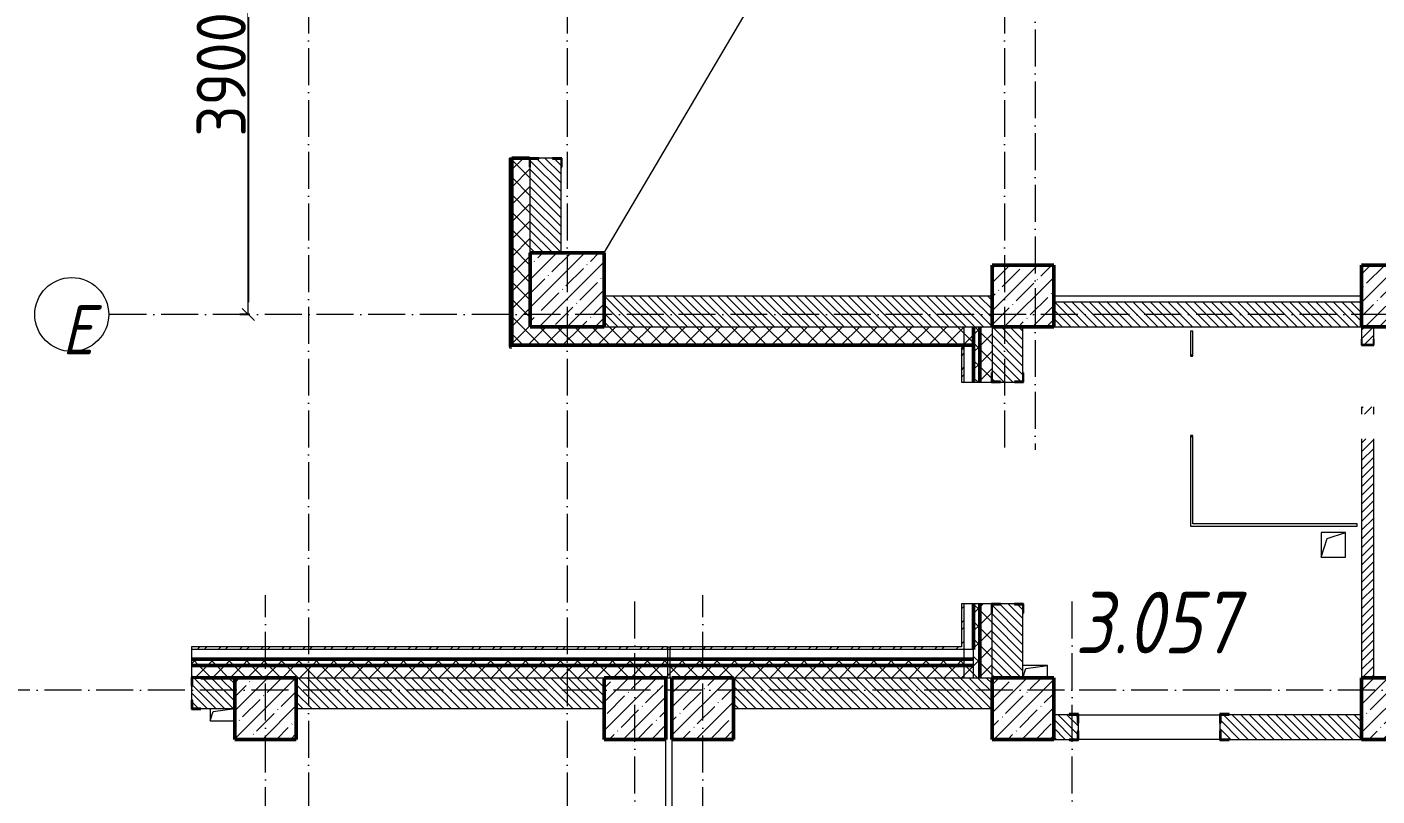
# Model space of a CAD drawing. Header units: millimetres. Extents: x -135211 to 49383, y -8033 to 228499.
# Drawn here: x -63279 to -52317, y 136453 to 142698 of the extents above; entities that cross this region are included whole.
import ezdxf

# ---------------------------------------------------------------- set-up
doc = ezdxf.new("R2010")
doc.units = ezdxf.units.MM
doc.linetypes.add('50_200_ШТРИХ_1Т_ш5_п1_п1_', pattern=[700, 500, -100, 0, -100])
for name, color, linetype, lineweight in [('A-____-____-DIMS', 7, 'Continuous', 9), ('A-DETL-____-OTLN-4', 7, 'Continuous', 18), ('A-DOOR-OPNG-MCUT', 7, 'Continuous', 35), ('A-FLOR-____-OTLN', 7, 'Continuous', 9), ('A-GENM-____-MCUT', 7, 'Continuous', 25), ('A-GENM-____-OTLN', 7, 'Continuous', 9), ('A-GENM-____-OTLN-1', 7, 'Continuous', 25), ('A-WALL-____-MCUT-2', 7, 'Continuous', 50), ('A-WALL-____-MCUT-3', 7, 'Continuous', 9), ('A-WALL-____-OTLN', 7, 'Continuous', 9), ('A-WALL-____-PATT-1', 7, 'Continuous', 9), ('A-WALL-FNSH-MCUT-1', 7, 'Continuous', 9), ('I-WALL-____-OTLN', 7, 'Continuous', 9), ('S-COLS-____-MCUT', 7, 'Continuous', 50), ('S-COLS-____-OTLN', 7, 'Continuous', 9), ('S-GRID-____-IDEN', 7, 'Continuous', 9), ('S-GRID-____-OTLN-1', 7, '50_200_ШТРИХ_1Т_ш5_п1_п1_', 9), ('Марки помещений', 7, 'Continuous', 9)]:
    doc.layers.add(name, color=color, linetype=linetype, lineweight=lineweight)
doc.layers.add('A-DOOR-____-OTLN-2', color=7, linetype='Continuous', lineweight=9, true_color=0xffffff)
doc.styles.add('ISOCPEUR_I', font='isocpeui.ttf', dxfattribs={"width": 0.9, "height": 2.5})
doc.styles.add('ISOCPEUR_I_2', font='isocpeui.ttf', dxfattribs={"width": 0.85, "height": 2.3})
doc.styles.add('СПДС', font='isocpeur.ttf', dxfattribs={"width": 0.9})
doc.dimstyles.new('Размера А3', dxfattribs={"dimtxt": 200, "dimasz": 100, "dimexe": 70, "dimexo": 100, "dimgap": 20, "dimtad": 1, "dimdec": 0, "dimrnd": 10, "dimzin": 0, "dimdsep": 46, "dimtxsty": 'СПДС', "dimblk": 'ARROWHEAD_6', "dimcen": 1, "dimclrd": 256, "dimclre": 256, "dimclrt": 256, "dimazin": 0, "dimtfac": 1, "dimtdec": 0, "dimtmove": 2, "dimatfit": 3, "dimfxl": 1, "dimtolj": 1, "dimtzin": 0, "dimarcsym": 0})
pattern_1 = [(45, (-129942.25, 127932.03), (-70.71068, 70.71068), []), (135, (-129942.25, 127932.03), (-70.71068, -70.71068), [])]
pattern_2 = [(45, (-129942.25, 127932.03), (-85.53659, 85.53659), []), (45, (-129885.23, 127932.03), (-85.53659, 85.53659), [])]
pattern_3 = [(135, (-129942.255, 127932.027), (-35.35534, -35.35534), [])]

# ---------------------------------------------------------------- blocks, each defined once
blk = doc.blocks.new('BSC_Колонна _Прямоугольная - 500х500-V23-АР1_План отверстий 3 этажа в осях 1-64_А-ГГ')
at = {"layer": 'S-COLS-____-OTLN'}
h = blk.add_hatch(dxfattribs=at)
h.set_pattern_fill('FP_60', color=256, style=0, pattern_type=2)
h.set_pattern_definition([(45, (-77750, -12581.04), (-114.04925, 114.04925), []), (45, (-77635.95, -12581.04), (-114.04925, 114.04925), [201.613, -40.323, 3.353, -36.97])])
h.paths.add_polyline_path([(-250, -250), (250, -250), (250, 250), (-250, 250)], flags=0)
at = {"layer": 'S-COLS-____-MCUT'}
for p, q in [((250, 250), (-250, 250)), ((-250, 250), (-250, -250)), ((250, -50), (250, 250)), ((-250, -250), (250, -250))]:
    blk.add_line(p, q, dxfattribs=at)
blk = doc.blocks.new('BSC_Колонна _Прямоугольная - 600х600-V84-АР1_План отверстий 3 этажа в осях 1-64_А-ГГ')
at = {"layer": 'S-COLS-____-OTLN'}
h = blk.add_hatch(dxfattribs=at)
h.set_pattern_fill('FP_121', color=256, style=0, pattern_type=2)
h.set_pattern_definition([(45, (-71050, -12631.04), (-114.04925, 114.04925), []), (45, (-70935.95, -12631.04), (-114.04925, 114.04925), [201.613, -40.323, 3.353, -36.97])])
h.paths.add_polyline_path([(-300, -300), (300, -300), (300, 300), (-300, 300)], flags=0)
at = {"layer": 'S-COLS-____-MCUT'}
for p, q in [((300, 300), (-300, 300)), ((-300, 300), (-300, -300)), ((300, -300), (300, 300)), ((-300, -300), (300, -300))]:
    blk.add_line(p, q, dxfattribs=at)
blk = doc.blocks.new('BSC_Колонна _Прямоугольная - 500х500-V117-АР1_План отверстий 3 этажа в осях 1-64_А-ГГ')
at = {"layer": 'S-COLS-____-OTLN'}
h = blk.add_hatch(dxfattribs=at)
h.set_pattern_fill('FP_140', color=256, style=0, pattern_type=2)
h.set_pattern_definition([(45, (-68600, -9231.04), (-114.04925, 114.04925), []), (45, (-68485.95, -9231.04), (-114.04925, 114.04925), [201.613, -40.323, 3.353, -36.97])])
h.paths.add_polyline_path([(-250, -250), (250, -250), (250, 250), (-250, 250)], flags=0)
at = {"layer": 'S-COLS-____-MCUT'}
for p, q in [((250, 250), (-250, 250)), ((-250, 250), (-250, -250)), ((250, -250), (250, 250)), ((-250, -250), (250, -250))]:
    blk.add_line(p, q, dxfattribs=at)
blk = doc.blocks.new('BSC_Колонна _Прямоугольная - 500х500-V133-АР1_План отверстий 3 этажа в осях 1-64_А-ГГ')
at = {"layer": 'S-COLS-____-OTLN'}
h = blk.add_hatch(dxfattribs=at)
h.set_pattern_fill('FP_156', color=256, style=0, pattern_type=2)
h.set_pattern_definition([(45, (-72150, -9231.04), (-114.04925, 114.04925), []), (45, (-72035.95, -9231.04), (-114.04925, 114.04925), [201.613, -40.323, 3.353, -36.97])])
h.paths.add_polyline_path([(-250, -250), (250, -250), (250, 250), (-250, 250)], flags=0)
at = {"layer": 'S-COLS-____-MCUT'}
for p, q in [((250, 250), (-250, 250)), ((-250, 250), (-250, -250)), ((250, -250), (250, 250)), ((-250, -250), (250, -250))]:
    blk.add_line(p, q, dxfattribs=at)
blk = doc.blocks.new('BSC_Колонна _Прямоугольная - 500х500-V134-АР1_План отверстий 3 этажа в осях 1-64_А-ГГ')
at = {"layer": 'S-COLS-____-OTLN'}
h = blk.add_hatch(dxfattribs=at)
h.set_pattern_fill('FP_157', color=256, style=0, pattern_type=2)
h.set_pattern_definition([(45, (-71600, -9231.04), (-114.04925, 114.04925), []), (45, (-71485.95, -9231.04), (-114.04925, 114.04925), [201.613, -40.323, 3.353, -36.97])])
h.paths.add_polyline_path([(-250, -250), (250, -250), (250, 250), (-250, 250)], flags=0)
at = {"layer": 'S-COLS-____-MCUT'}
for p, q in [((250, 250), (-250, 250)), ((-250, 250), (-250, -250)), ((250, -250), (250, 250)), ((-250, -250), (250, -250))]:
    blk.add_line(p, q, dxfattribs=at)
blk = doc.blocks.new('DOR_ДУ_распашная__1Ст_Прямоугольная_ШЕР - Вн_650х2100h_Кабинки С_у-17949503-АР1_План отверстий 3 этажа в осях 1-64_А-ГГ')
at = {"layer": 'A-DOOR-OPNG-MCUT'}
for p, q in [((-325, 10), (-325, -10)), ((325, -10), (325, 10))]:
    blk.add_line(p, q, dxfattribs=at)
blk = doc.blocks.new('BSC_Колонна _Прямоугольная - 500х500-V154-АР1_План отверстий 3 этажа в осях 1-64_А-ГГ')
at = {"layer": 'S-COLS-____-OTLN'}
h = blk.add_hatch(dxfattribs=at)
h.set_pattern_fill('FP_177', color=256, style=0, pattern_type=2)
h.set_pattern_definition([(45, (-74750, -12581.04), (-114.04925, 114.04925), []), (45, (-74635.95, -12581.04), (-114.04925, 114.04925), [201.613, -40.323, 3.353, -36.97])])
h.paths.add_polyline_path([(-250, -250), (250, -250), (250, 250), (-250, 250)], flags=0)
at = {"layer": 'S-COLS-____-MCUT'}
for p, q in [((250, 250), (-250, 250)), ((-250, 250), (-250, -250)), ((250, -250), (250, 250)), ((-250, -250), (250, -250))]:
    blk.add_line(p, q, dxfattribs=at)
blk = doc.blocks.new('BSC_Колонна _Прямоугольная - 500х500-V158-АР1_План отверстий 3 этажа в осях 1-64_А-ГГ')
at = {"layer": 'S-COLS-____-OTLN'}
h = blk.add_hatch(dxfattribs=at)
h.set_pattern_fill('FP_182', color=256, style=0, pattern_type=2)
h.set_pattern_definition([(45, (-77750, -9231.04), (-114.04925, 114.04925), []), (45, (-77635.95, -9231.04), (-114.04925, 114.04925), [201.613, -40.323, 3.353, -36.97])])
h.paths.add_polyline_path([(-250, -250), (250, -250), (250, 250), (-250, 250)], flags=0)
at = {"layer": 'S-COLS-____-MCUT'}
for p, q in [((250, 250), (-250, 250)), ((-250, 250), (-250, -250)), ((250, -250), (250, 250)), ((-250, -250), (250, -250))]:
    blk.add_line(p, q, dxfattribs=at)
blk = doc.blocks.new('BSC_Колонна _Прямоугольная - 500х500-V159-АР1_План отверстий 3 этажа в осях 1-64_А-ГГ')
at = {"layer": 'S-COLS-____-OTLN'}
h = blk.add_hatch(dxfattribs=at)
h.set_pattern_fill('FP_183', color=256, style=0, pattern_type=2)
h.set_pattern_definition([(45, (-74750, -9231.04), (-114.04925, 114.04925), []), (45, (-74635.95, -9231.04), (-114.04925, 114.04925), [201.613, -40.323, 3.353, -36.97])])
h.paths.add_polyline_path([(-250, -250), (250, -250), (250, 250), (-250, 250), (-250, 103)], flags=0)
at = {"layer": 'S-COLS-____-MCUT'}
for p, q in [((250, 250), (-250, 250)), ((-250, 250), (-250, -250)), ((250, -250), (250, 250)), ((-250, -250), (250, -250))]:
    blk.add_line(p, q, dxfattribs=at)
blk = doc.blocks.new('Фахверк_СКБ_Уголок - 250_3380-27498580-АР1_План отверстий 3 этажа в осях 1-64_А-ГГ')
at = {"layer": 'A-GENM-____-MCUT'}
for p, q in [((200, 181), (125, 181)), ((125, 181), (125, 106)), ((131, 106), (131, 175)), ((131, 175), (200, 175)), ((200, 175), (200, 181)), ((125, 106), (131, 106)), ((131, -6), (125, -6)), ((125, -6), (125, -81)), ((125, -81), (200, -81)), ((131, -75), (131, -6)), ((200, -75), (131, -75)), ((200, -81), (200, -75))]:
    blk.add_line(p, q, dxfattribs=at)
blk = doc.blocks.new('Фахверк_СКБ_Уголок - 250_2700-27497298-АР1_План отверстий 3 этажа в осях 1-64_А-ГГ')
at = {"layer": 'A-GENM-____-MCUT'}
for p, q in [((200, 181), (125, 181)), ((125, 181), (125, 106)), ((131, 106), (131, 175)), ((131, 175), (200, 175)), ((200, 175), (200, 181)), ((125, 106), (131, 106)), ((131, -6), (125, -6)), ((125, -6), (125, -81)), ((125, -81), (200, -81)), ((131, -75), (131, -6)), ((200, -75), (131, -75)), ((200, -81), (200, -75))]:
    blk.add_line(p, q, dxfattribs=at)
blk = doc.blocks.new('154_Стойка_СКБ_Уголок - СМ-2180_200-28268025-АР1_План отверстий 3 этажа в осях 1-64_А-ГГ')
at = {"layer": 'A-GENM-____-MCUT'}
for p, q in [((125, 156), (125, 81)), ((200, 156), (125, 156)), ((131, 81), (131, 150)), ((131, 150), (200, 150)), ((200, 150), (200, 156)), ((125, 81), (131, 81)), ((131, 19), (125, 19)), ((125, 19), (125, -56)), ((131, -50), (131, 19)), ((125, -56), (200, -56)), ((200, -50), (131, -50)), ((200, -56), (200, -50))]:
    blk.add_line(p, q, dxfattribs=at)
blk = doc.blocks.new('Фахверк_СКБ_Уголок - 200_3550_зеркало-28264001-АР1_План отверстий 3 этажа в осях 1-64_А-ГГ')
at = {"layer": 'A-GENM-____-MCUT'}
for p, q in [((200, 156), (125, 156)), ((125, 156), (125, 81)), ((131, 81), (131, 150)), ((131, 150), (200, 150)), ((200, 150), (200, 156)), ((125, 81), (131, 81)), ((131, 19), (125, 19)), ((125, 19), (125, -56)), ((131, -50), (131, 19)), ((125, -56), (200, -56)), ((200, -50), (131, -50)), ((200, -56), (200, -50))]:
    blk.add_line(p, q, dxfattribs=at)
blk = doc.blocks.new('154_Фахверк_СКБ_Швеллер - Тип_100_3960_зеркало-29769493-АР1_План отверстий 3 этажа в осях 1-64_А-ГГ')
at = {"layer": 'A-GENM-____-MCUT'}
for p, q in [((175, 50), (125, 50)), ((125, 50), (125, -50)), ((128, 47), (175, 47)), ((128, -47), (128, 47)), ((175, 47), (175, 50)), ((125, -50), (175, -50)), ((175, -47), (128, -47)), ((175, -50), (175, -47))]:
    blk.add_line(p, q, dxfattribs=at)
blk = doc.blocks.new('AR_Отверстие прямоугольное _в плите_ - AR_Отверстие прямоугольное _в плите_-30459207-АР1_План отверстий 3 этажа в осях 1-64_А-ГГ')
at = {"layer": 'A-GENM-____-OTLN'}
for p, q in [((100, 100), (-100, 100)), ((-100, 100), (-100, -100)), ((-100, -100), (-50, 50)), ((-50, 50), (100, 100)), ((100, -100), (100, 100)), ((-100, -100), (100, -100))]:
    blk.add_line(p, q, dxfattribs=at)
blk = doc.blocks.new('AR_Отверстие прямоугольное _в плите_ - AR_Отверстие прямоугольное _в плите_-V180-АР1_План отверстий 3 этажа в осях 1-64_А-ГГ')
at = {"layer": 'A-GENM-____-OTLN'}
for p, q in [((-100, 50), (-100, -50)), ((-100, -50), (-75, 25)), ((-75, 25), (100, 50)), ((-100, -50), (100, -50))]:
    blk.add_line(p, q, dxfattribs=at)
blk = doc.blocks.new('AR_Отверстие прямоугольное _в плите_ - AR_Отверстие прямоугольное _в плите_-30510746-АР1_План отверстий 3 этажа в осях 1-64_А-ГГ')
at = {"layer": 'A-GENM-____-OTLN'}
for p, q in [((100, 50), (-100, 50)), ((-100, -50), (-75, 25)), ((-75, 25), (100, 50)), ((100, -50), (100, 50))]:
    blk.add_line(p, q, dxfattribs=at)
blk = doc.blocks.new('Стены 6 - Стены 4-31195849-АР1_План отверстий 3 этажа в осях 1-64_А-ГГ')
at = {"layer": 'A-WALL-____-MCUT-3'}
for p, q in [((-1799, 41030), (-1799, 41010)), ((-1549, 41030), (-1799, 41030)), ((-1799, 41010), (-1549, 41010)), ((-1549, 41010), (-1549, 41030))]:
    blk.add_line(p, q, dxfattribs=at)
blk = doc.blocks.new('Ось сетки - Круг_Ø6_00__ISO-2_5_0_9K_-25732049-АР1_План отверстий 3 этажа в осях 1-64_А-ГГ')
at = {"layer": 'S-GRID-____-IDEN'}
blk.add_circle((0, 0), 3, dxfattribs=at)
blk = doc.blocks.new('ARROWHEAD_6')
at = {"color": 0, "linetype": 'Continuous'}
for p, q in [((0, 0), (-1, 0)), ((-0.5, -0.5), (0.5, 0.5))]:
    blk.add_line(p, q, dxfattribs=at)
blk = doc.blocks.new('*D1052')
at = {"layer": 'A-____-____-DIMS', "lineweight": -2, "transparency": 16777216}
for p, q in [((-61476, 144263), (-61552, 144263)), ((-61482, 144163), (-61482, 140463)), ((-61476, 140363), (-61552, 140363))]:
    blk.add_line(p, q, dxfattribs=at)
at = {"layer": 'Defpoints', "color": 0, "transparency": 16777216}
for p in [(-61376, 144263), (-61482, 140363), (-61376, 140363)]:
    blk.add_point(p, dxfattribs=at)
at = {"layer": 'A-____-____-DIMS', "lineweight": -2, "transparency": 16777216, "xscale": 100, "yscale": 100, "zscale": 100}
for p, rotation in [((-61482, 144263), 90), ((-61482, 140363), 270)]:
    blk.add_blockref('ARROWHEAD_6', p, dxfattribs=dict(at, rotation=rotation))
at = {"layer": 'A-____-____-DIMS', "transparency": 16777216, "insert": (-61702, 142313), "char_height": 400, "attachment_point": 5, "rotation": 90, "style": 'СПДС'}
blk.add_mtext('\\A1;3900', dxfattribs=at)

msp = doc.modelspace()

# ---------------------------------------------------------------- hatches: boundary and pattern name
at = {"layer": 'A-WALL-____-PATT-1'}
h = msp.add_hatch(dxfattribs=at)
h.set_pattern_fill('FP_1', color=256, style=0, pattern_type=2)
h.set_pattern_definition(pattern_1)
h.paths.add_polyline_path([(-59342.3, 140263.1), (-59192.3, 140263.1), (-59192.3, 141558.1), (-59198.3, 141558.1), (-59198.3, 141633.1), (-59342.3, 141633.1)], flags=0)
h.paths.add_polyline_path([(-59257.4, 143333.1), (-59198.3, 143333.1), (-59198.3, 143408.1), (-59192.3, 143408.1), (-59192.3, 144198.1), (-59198.3, 144198.1), (-59198.3, 144273.1), (-59342.3, 144273.1), (-59342.3, 143333.1)], flags=0)
h.paths.add_polyline_path([(-59257.4, 145973.1), (-59198.3, 145973.1), (-59198.3, 146048.1), (-59192.3, 146048.1), (-59192.3, 147438.1), (-59198.3, 147438.1), (-59198.3, 147513.1), (-59342.3, 147513.1), (-59342.3, 145973.1)], flags=0)
h.paths.add_polyline_path([(-59257.4, 149213.1), (-59198.3, 149213.1), (-59198.3, 149288.1), (-59192.3, 149288.1), (-59192.3, 150078.1), (-59198.3, 150078.1), (-59198.3, 150153.1), (-59342.3, 150153.1), (-59342.3, 149213.1)], flags=0)
h.paths.add_polyline_path([(-59257.4, 151853.1), (-59198.3, 151853.1), (-59198.3, 151928.1), (-59192.3, 151928.1), (-59192.3, 153318.1), (-59198.3, 153318.1), (-59198.3, 153393.1), (-59342.3, 153393.1), (-59342.3, 151853.1)], flags=0)
h.paths.add_polyline_path([(-59342.3, 155093.1), (-59198.3, 155093.1), (-59198.3, 155168.1), (-59192.3, 155168.1), (-59192.3, 155958.1), (-59198.3, 155958.1), (-59198.3, 156033.1), (-59342.3, 156033.1)], flags=0)
h.paths.add_polyline_path([(-59342.3, 157733.1), (-59198.3, 157733.1), (-59198.3, 157808.1), (-59192.3, 157808.1), (-59192.3, 159198.1), (-59198.3, 159198.1), (-59198.3, 159273.1), (-59342.3, 159273.1)], flags=0)
h.paths.add_polyline_path([(-59342.3, 160973.1), (-59198.3, 160973.1), (-59198.3, 161048.1), (-59192.3, 161048.1), (-59192.3, 161838.1), (-59198.3, 161838.1), (-59198.3, 161913.1), (-59342.3, 161913.1)], flags=0)
h.paths.add_polyline_path([(-59198.3, 163613.1), (-59198.3, 163688.1), (-59192.3, 163688.1), (-59192.3, 165078.1), (-59198.3, 165078.1), (-59198.3, 165153.1), (-59342.3, 165153.1), (-59342.3, 163613.1), (-59257.4, 163613.1)], flags=0)
h.paths.add_polyline_path([(-59198.3, 166853.1), (-59198.3, 166928.1), (-59192.3, 166928.1), (-59192.3, 167718.1), (-59198.3, 167718.1), (-59198.3, 167793.1), (-59342.3, 167793.1), (-59342.3, 166853.1), (-59257.4, 166853.1)], flags=0)
h.paths.add_polyline_path([(-59198.3, 169493.1), (-59198.3, 169568.1), (-59192.3, 169568.1), (-59192.3, 170863.1), (-59342.3, 170863.1), (-59342.3, 169493.1), (-59257.4, 169493.1)], flags=0)
h = msp.add_hatch(dxfattribs=at)
h.set_pattern_fill('FP_6', color=256, style=0, pattern_type=2)
h.set_pattern_definition(pattern_3)
h.paths.add_polyline_path([(-59011.3, 140863.1), (-58942.3, 140863.1), (-58942.3, 141627.1), (-59011.3, 141627.1), (-59011.3, 141633.1), (-59123.3, 141633.1), (-59123.3, 141627.1), (-59192.3, 141627.1), (-59192.3, 140863.1), (-59123.3, 140863.1)], flags=0)
h.paths.add_polyline_path([(-59123.3, 143333.1), (-59011.3, 143333.1), (-59011.3, 143339.1), (-58942.3, 143339.1), (-58942.3, 144267.1), (-59011.3, 144267.1), (-59011.3, 144273.1), (-59123.3, 144273.1), (-59123.3, 144267.1), (-59192.3, 144267.1), (-59192.3, 143339.1), (-59123.3, 143339.1)], flags=0)
h.paths.add_polyline_path([(-59123.3, 145973.1), (-59011.3, 145973.1), (-59011.3, 145979.1), (-58942.3, 145979.1), (-58942.3, 146313.1), (-59192.3, 146313.1), (-59192.3, 145979.1), (-59123.3, 145979.1)], flags=0)
h = msp.add_hatch(dxfattribs=at)
h.set_pattern_fill('FP_6', color=256, style=0, pattern_type=2)
h.set_pattern_definition(pattern_3)
h.paths.add_polyline_path([(-55442.3, 140263.1), (-55442.3, 140513.1), (-58592.3, 140513.1), (-58592.3, 140263.1), (-55722.4, 140263.1)], flags=0)
h = msp.add_hatch(dxfattribs=at)
h.set_pattern_fill('FP_6', color=256, style=0, pattern_type=2)
h.set_pattern_definition(pattern_3)
h.paths.add_polyline_path([(-52442.3, 140263.1), (-52442.3, 140463.1), (-54942.3, 140463.1), (-54942.3, 140263.1), (-53955, 140263.1)], flags=0)
h = msp.add_hatch(dxfattribs=at)
h.set_pattern_fill('FP_1', color=256, style=0, pattern_type=2)
h.set_pattern_definition(pattern_1)
h.paths.add_polyline_path([(-55592.3, 140113.1), (-55592.3, 140263.1), (-59342.3, 140263.1), (-59342.3, 140113.1), (-55722.4, 140113.1)], flags=0)
h = msp.add_hatch(dxfattribs=at)
h.set_pattern_fill('FP_1', color=256, style=0, pattern_type=2)
h.set_pattern_definition(pattern_1)
h.paths.add_polyline_path([(-55592.3, 137413.1), (-55542.3, 137413.1), (-55542.3, 138013.1), (-55592.3, 138013.1)], flags=0)
h.paths.add_polyline_path([(-55542.3, 139813.1), (-55542.3, 140263.1), (-55592.3, 140263.1), (-55592.3, 139813.1)], flags=0)
h = msp.add_hatch(dxfattribs=at)
h.set_pattern_fill('FP_1', color=256, style=0, pattern_type=2)
h.set_pattern_definition(pattern_1)
h.paths.add_polyline_path([(-55442.3, 137413.1), (-55442.3, 137938.1), (-55448.3, 137938.1), (-55448.3, 138013.1), (-55542.3, 138013.1), (-55542.3, 137413.1), (-55448.3, 137413.1)], flags=0)
h.paths.add_polyline_path([(-55448.3, 139813.1), (-55448.3, 139888.1), (-55442.3, 139888.1), (-55442.3, 140263.1), (-55542.3, 140263.1), (-55542.3, 139813.1)], flags=0)
h = msp.add_hatch(dxfattribs=at)
h.set_pattern_fill('FP_6', color=256, style=0, pattern_type=2)
h.set_pattern_definition(pattern_3)
h.paths.add_polyline_path([(-55261.3, 137413.1), (-55192.3, 137413.1), (-55192.3, 138007.1), (-55261.3, 138007.1), (-55261.3, 138013.1), (-55373.3, 138013.1), (-55373.3, 138007.1), (-55442.3, 138007.1), (-55442.3, 137413.1), (-55280.6, 137413.1)], flags=0)
h.paths.add_polyline_path([(-55261.3, 139813.1), (-55261.3, 139819.1), (-55192.3, 139819.1), (-55192.3, 140263.1), (-55442.3, 140263.1), (-55442.3, 139819.1), (-55373.3, 139819.1), (-55373.3, 139813.1)], flags=0)
h = msp.add_hatch(dxfattribs=at)
h.set_pattern_fill('FP_5', color=256, style=0, pattern_type=2)
h.set_pattern_definition([(45, (-129942.255, 127932.027), (-35.35534, 35.35534), [])])
h.paths.add_polyline_path([(-52442.3, 137413.1), (-52342.3, 137413.1), (-52342.3, 139353.1), (-52442.3, 139353.1), (-52442.3, 138986.4)], flags=0)
h.paths.add_polyline_path([(-52442.3, 139553.1), (-52342.3, 139553.1), (-52342.3, 139613.1), (-52442.3, 139613.1)], flags=0)
h.paths.add_polyline_path([(-52345.3, 140116.1), (-52345.3, 140163.1), (-52342.3, 140163.1), (-52342.3, 140263.1), (-52442.3, 140263.1), (-52442.3, 140163.1), (-52439.3, 140163.1), (-52439.3, 140116.1)], flags=0)
h = msp.add_hatch(dxfattribs=at)
h.set_pattern_fill('FP_3', color=256, style=0, pattern_type=2)
h.set_pattern_definition(pattern_2)
h.paths.add_polyline_path([(-55672.3, 137643.1), (-55672.3, 138013.1), (-55692.3, 138013.1), (-55692.3, 137643.1)], flags=0)
h.paths.add_polyline_path([(-55672.3, 139813.1), (-55672.3, 140093.1), (-55692.3, 140093.1), (-55692.3, 139813.1)], flags=0)
h = msp.add_hatch(dxfattribs=at)
h.set_pattern_fill('FP_3', color=256, style=0, pattern_type=2)
h.set_pattern_definition(pattern_2)
h.paths.add_polyline_path([(-58077.3, 137643.1), (-58077.3, 137663.1), (-61942.3, 137663.1), (-61942.3, 137643.1), (-59257.4, 137643.1)], flags=0)
h.paths.add_polyline_path([(-69862.1, 137643.1), (-69742.3, 137643.1), (-69742.3, 137663.1), (-70942.3, 137663.1), (-70942.3, 137643.1)], flags=0)
h.paths.add_polyline_path([(-73397.1, 137643.1), (-72742.3, 137643.1), (-72742.3, 137663.1), (-73942.3, 137663.1), (-73942.3, 137643.1)], flags=0)
h.paths.add_polyline_path([(-75742.3, 137643.1), (-75742.3, 137663.1), (-76942.3, 137663.1), (-76942.3, 137643.1), (-76932, 137643.1)], flags=0)
h.paths.add_polyline_path([(-78742.3, 137643.1), (-78742.3, 137663.1), (-79942.3, 137663.1), (-79942.3, 137643.1)], flags=0)
h.paths.add_polyline_path([(-82942.3, 137643.1), (-81742.3, 137643.1), (-81742.3, 137663.1), (-82942.3, 137663.1)], flags=0)
h.paths.add_polyline_path([(-84742.3, 137643.1), (-84742.3, 137663.1), (-85942.3, 137663.1), (-85942.3, 137643.1), (-85769.3, 137643.1)], flags=0)
h.paths.add_polyline_path([(-88942.3, 137643.1), (-87742.3, 137643.1), (-87742.3, 137663.1), (-88942.3, 137663.1)], flags=0)
h.paths.add_polyline_path([(-90742.3, 137643.1), (-90742.3, 137663.1), (-91607.3, 137663.1), (-91607.3, 137643.1), (-91071.7, 137643.1)], flags=0)
h = msp.add_hatch(dxfattribs=at)
h.set_pattern_fill('FP_3', color=256, style=0, pattern_type=2)
h.set_pattern_definition(pattern_2)
h.paths.add_polyline_path([(-55692.3, 137643.1), (-55692.3, 137663.1), (-58057.3, 137663.1), (-58057.3, 137643.1), (-55722.4, 137643.1)], flags=0)
h = msp.add_hatch(dxfattribs=at)
h.set_pattern_fill('FP_1', color=256, style=0, pattern_type=2)
h.set_pattern_definition(pattern_1)
h.paths.add_polyline_path([(-55592.3, 137513.1), (-55592.3, 137563.1), (-61942.3, 137563.1), (-61942.3, 137513.1), (-55722.4, 137513.1)], flags=0)
h.paths.add_polyline_path([(-69862.1, 137513.1), (-69742.3, 137513.1), (-69742.3, 137563.1), (-70942.3, 137563.1), (-70942.3, 137513.1)], flags=0)
h.paths.add_polyline_path([(-72742.3, 137513.1), (-72742.3, 137563.1), (-73942.3, 137563.1), (-73942.3, 137513.1), (-73397.1, 137513.1)], flags=0)
h.paths.add_polyline_path([(-75742.3, 137513.1), (-75742.3, 137563.1), (-76942.3, 137563.1), (-76942.3, 137513.1), (-76932, 137513.1)], flags=0)
h.paths.add_polyline_path([(-78742.3, 137513.1), (-78742.3, 137563.1), (-79942.3, 137563.1), (-79942.3, 137513.1)], flags=0)
h.paths.add_polyline_path([(-82942.3, 137513.1), (-81742.3, 137513.1), (-81742.3, 137563.1), (-82942.3, 137563.1)], flags=0)
h.paths.add_polyline_path([(-84742.3, 137513.1), (-84742.3, 137563.1), (-85942.3, 137563.1), (-85942.3, 137513.1), (-85769.3, 137513.1)], flags=0)
h.paths.add_polyline_path([(-87742.3, 137513.1), (-87742.3, 137563.1), (-88942.3, 137563.1), (-88942.3, 137513.1)], flags=0)
h.paths.add_polyline_path([(-91071.7, 137513.1), (-90742.3, 137513.1), (-90742.3, 137563.1), (-92142.3, 137563.1), (-92142.3, 137513.1)], flags=0)
h.paths.add_polyline_path([(-95142.3, 137513.1), (-93942.3, 137513.1), (-93942.3, 137563.1), (-95142.3, 137563.1)], flags=0)
h.paths.add_polyline_path([(-96942.3, 137513.1), (-96942.3, 137563.1), (-98142.3, 137563.1), (-98141.6, 137513.1)], flags=0)
h.paths.add_polyline_path([(-99942.3, 137513.1), (-99942.3, 137563.1), (-101142.3, 137563.1), (-101142.3, 137513.1)], flags=0)
h.paths.add_polyline_path([(-102942.3, 137513.1), (-102942.3, 137563.1), (-106112.3, 137563.1), (-106112.3, 137513.1), (-105211.4, 137513.1)], flags=0)
h = msp.add_hatch(dxfattribs=at)
h.set_pattern_fill('FP_1', color=256, style=0, pattern_type=2)
h.set_pattern_definition(pattern_1)
h.paths.add_polyline_path([(-55592.3, 137413.1), (-55592.3, 137513.1), (-61942.3, 137513.1), (-61942.3, 137419.1), (-61867.3, 137419.1), (-61867.3, 137413.1), (-55722.4, 137413.1)], flags=0)
h.paths.add_polyline_path([(-69862.1, 137413.1), (-69817.3, 137413.1), (-69817.3, 137419.1), (-69742.3, 137419.1), (-69742.3, 137513.1), (-70942.3, 137513.1), (-70942.3, 137419.1), (-70867.3, 137419.1), (-70867.3, 137413.1), (-70092.3, 137413.1)], flags=0)
h.paths.add_polyline_path([(-72817.3, 137413.1), (-72817.3, 137419.1), (-72742.3, 137419.1), (-72742.3, 137513.1), (-73942.3, 137513.1), (-73942.3, 137419.1), (-73867.3, 137419.1), (-73867.3, 137413.1), (-73397.1, 137413.1)], flags=0)
h.paths.add_polyline_path([(-75817.3, 137413.1), (-75817.3, 137419.1), (-75742.3, 137419.1), (-75742.3, 137513.1), (-76942.3, 137513.1), (-76942.3, 137419.1), (-76867.3, 137419.1), (-76867.3, 137413.1), (-76092.3, 137413.1)], flags=0)
h.paths.add_polyline_path([(-78817.3, 137413.1), (-78817.3, 137419.1), (-78742.3, 137419.1), (-78742.3, 137513.1), (-79942.3, 137513.1), (-79942.3, 137419.1), (-79867.3, 137419.1), (-79867.3, 137413.1), (-79592.3, 137413.1)], flags=0)
h.paths.add_polyline_path([(-81817.3, 137413.1), (-81817.3, 137419.1), (-81742.3, 137419.1), (-81742.3, 137513.1), (-82942.3, 137513.1), (-82942.3, 137419.1), (-82867.3, 137419.1), (-82867.3, 137413.1), (-82234.4, 137413.1)], flags=0)
h.paths.add_polyline_path([(-85867.3, 137413.1), (-84817.3, 137413.1), (-84817.3, 137419.1), (-84742.3, 137419.1), (-84742.3, 137513.1), (-85942.3, 137513.1), (-85942.3, 137419.1), (-85867.3, 137419.1)], flags=0)
h.paths.add_polyline_path([(-88592.3, 137413.1), (-87817.3, 137413.1), (-87817.3, 137419.1), (-87742.3, 137419.1), (-87742.3, 137513.1), (-88942.3, 137513.1), (-88942.3, 137419.1), (-88867.3, 137419.1), (-88867.3, 137413.1)], flags=0)
h.paths.add_polyline_path([(-91071.7, 137413.1), (-90817.3, 137413.1), (-90817.3, 137419.1), (-90742.3, 137419.1), (-90742.3, 137513.1), (-92142.3, 137513.1), (-92142.3, 137413.1), (-91092.3, 137413.1)], flags=0)
h.paths.add_polyline_path([(-94606.6, 137413.1), (-94017.3, 137413.1), (-94017.3, 137419.1), (-93942.3, 137419.1), (-93942.3, 137513.1), (-95142.3, 137513.1), (-95142.3, 137413.1), (-94642.3, 137413.1)], flags=0)
h.paths.add_polyline_path([(-97017.3, 137413.1), (-97017.3, 137419.1), (-96942.3, 137419.1), (-96942.3, 137513.1), (-98142.3, 137513.1), (-98141.6, 137419.1), (-98067.3, 137419.1), (-98067.3, 137413.1)], flags=0)
h.paths.add_polyline_path([(-100017.3, 137413.1), (-100017.3, 137419.1), (-99942.3, 137419.1), (-99942.3, 137513.1), (-101142.3, 137513.1), (-101142.3, 137413.1), (-100642.3, 137413.1)], flags=0)
h.paths.add_polyline_path([(-103017.3, 137413.1), (-103017.3, 137419.1), (-102942.3, 137419.1), (-102942.3, 137513.1), (-106112.3, 137513.1), (-106112.3, 137413.1), (-103642.3, 137413.1)], flags=0)
h = msp.add_hatch(dxfattribs=at)
h.set_pattern_fill('FP_6', color=256, style=0, pattern_type=2)
h.set_pattern_definition(pattern_3)
h.paths.add_polyline_path([(-61867.3, 137163.1), (-61592.3, 137163.1), (-61592.3, 137413.1), (-61936.3, 137413.1), (-61936.3, 137344.1), (-61942.3, 137344.1), (-61942.3, 137232.1), (-61936.3, 137232.1), (-61936.3, 137163.1)], flags=0)
h.paths.add_polyline_path([(-70092.3, 137163.1), (-69748.3, 137163.1), (-69748.3, 137232.1), (-69742.3, 137232.1), (-69742.3, 137344.1), (-69748.3, 137344.1), (-69748.3, 137413.1), (-70092.3, 137413.1), (-70092.3, 137266.4)], flags=0)
h = msp.add_hatch(dxfattribs=at)
h.set_pattern_fill('FP_6', color=256, style=0, pattern_type=2)
h.set_pattern_definition(pattern_3)
h.paths.add_polyline_path([(-58592.3, 137163.1), (-58592.3, 137413.1), (-61092.3, 137413.1), (-61092.3, 137163.1), (-59257.4, 137163.1)], flags=0)
h = msp.add_hatch(dxfattribs=at)
h.set_pattern_fill('FP_6', color=256, style=0, pattern_type=2)
h.set_pattern_definition(pattern_3)
h.paths.add_polyline_path([(-55442.3, 137163.1), (-55442.3, 137413.1), (-57542.3, 137413.1), (-57542.3, 137163.1), (-55722.4, 137163.1)], flags=0)
h = msp.add_hatch(dxfattribs=at)
h.set_pattern_fill('FP_6', color=256, style=0, pattern_type=2)
h.set_pattern_definition(pattern_3)
h.paths.add_polyline_path([(-53586.3, 136913.1), (-52442.3, 136913.1), (-52442.3, 137113.1), (-53586.3, 137113.1), (-53586.3, 137044.1), (-53592.3, 137044.1), (-53592.3, 136982.1), (-53586.3, 136982.1), (-53586.3, 136914.1)], flags=0)
h.paths.add_polyline_path([(-54942.3, 136913.1), (-54748.3, 136913.1), (-54748.3, 136982.1), (-54742.3, 136982.1), (-54742.3, 137044.1), (-54748.3, 137044.1), (-54748.3, 137113.1), (-54942.3, 137113.1), (-54942.3, 137107.1)], flags=0)

# ---------------------------------------------------------------- linework, layer by layer
at = {"layer": 'A-DETL-____-OTLN-4'}
msp.add_line((-58592.3, 140863.1), (-41192.3, 170363.1), dxfattribs=at)
at = {"layer": 'A-FLOR-____-OTLN'}
for p, q in [((-52442.3, 140513.1), (-54942.3, 140513.1)), ((-58092.3, 134013.1), (-58092.3, 136913.1)), ((-58042.3, 136913.1), (-58042.3, 134013.1))]:
    msp.add_line(p, q, dxfattribs=at)
at = {"layer": 'A-WALL-____-MCUT-2'}
for p, q in [((-59354.3, 141633.1), (-59354.3, 140101.1)), ((-59349.3, 141633.1), (-59349.3, 140106.1)), ((-59342.3, 141633.1), (-59342.3, 140113.1)), ((-59198.3, 141633.1), (-59342.3, 141633.1)), ((-55592.3, 139813.1), (-55592.3, 140263.1)), ((-55542.3, 139813.1), (-55542.3, 140263.1)), ((-59342.3, 140113.1), (-55592.3, 140113.1)), ((-55672.3, 140093.1), (-55692.3, 140093.1)), ((-55592.3, 137643.1), (-55592.3, 138013.1)), ((-55542.3, 137413.1), (-55542.3, 138013.1)), ((-55592.3, 137563.1), (-61942.3, 137563.1)), ((-55592.3, 137513.1), (-61942.3, 137513.1)), ((-61867.3, 137413.1), (-61592.3, 137413.1))]:
    msp.add_line(p, q, dxfattribs=at)
at = {"layer": 'A-WALL-____-MCUT-3'}
for p, q in [((-59011.3, 141633.1), (-59123.3, 141633.1)), ((-59192.3, 140863.1), (-59192.3, 141558.1)), ((-58942.3, 140863.1), (-58942.3, 141558.1)), ((-55442.3, 140513.1), (-58592.3, 140513.1)), ((-52442.3, 140463.1), (-54942.3, 140463.1)), ((-58592.3, 140263.1), (-55442.3, 140263.1)), ((-55672.3, 140263.1), (-55672.3, 139813.1)), ((-55442.3, 140263.1), (-55442.3, 139888.1)), ((-55192.3, 139888.1), (-55192.3, 140263.1)), ((-54942.3, 140263.1), (-52442.3, 140263.1)), ((-55672.3, 139813.1), (-55448.3, 139813.1)), ((-55373.3, 139813.1), (-55261.3, 139813.1)), ((-55672.3, 138013.1), (-55672.3, 137413.1)), ((-55448.3, 138013.1), (-55672.3, 138013.1)), ((-55261.3, 138013.1), (-55373.3, 138013.1)), ((-55442.3, 137413.1), (-55442.3, 137938.1)), ((-55192.3, 137413.1), (-55192.3, 137938.1)), ((-55592.3, 137643.1), (-61942.3, 137643.1)), ((-61942.3, 137643.1), (-61942.3, 137419.1)), ((-55592.3, 137413.1), (-55592.3, 137643.1)), ((-61092.3, 137413.1), (-58592.3, 137413.1)), ((-58092.3, 137413.1), (-58042.3, 137413.1)), ((-57542.3, 137413.1), (-55442.3, 137413.1)), ((-61942.3, 137344.1), (-61942.3, 137232.1)), ((-61867.3, 137163.1), (-61592.3, 137163.1)), ((-61092.3, 137163.1), (-58592.3, 137163.1)), ((-57542.3, 137163.1), (-55442.3, 137163.1)), ((-54817.3, 137113.1), (-54942.3, 137113.1)), ((-54742.3, 136982.1), (-54742.3, 137044.1)), ((-53592.3, 137044.1), (-53592.3, 136982.1)), ((-52442.3, 137113.1), (-53517.3, 137113.1)), ((-54942.3, 136913.1), (-54817.3, 136913.1)), ((-53517.3, 136913.1), (-52442.3, 136913.1))]:
    msp.add_line(p, q, dxfattribs=at)
at = {"layer": 'A-WALL-FNSH-MCUT-1'}
for p, q in [((-59342.3, 141633.1), (-59362.3, 141633.1)), ((-59362.3, 141633.1), (-59362.3, 140093.1)), ((-59342.3, 140113.1), (-59342.3, 141633.1)), ((-53812.3, 140228.1), (-53832.3, 140228.1)), ((-53832.3, 140228.1), (-53832.3, 140028.1)), ((-53812.3, 140028.1), (-53812.3, 140228.1)), ((-52442.3, 140263.1), (-52442.3, 140163.1)), ((-52342.3, 140163.1), (-52342.3, 140263.1)), ((-59362.3, 140093.1), (-59342.3, 140093.1)), ((-55692.3, 140093.1), (-55692.3, 139813.1)), ((-55692.3, 139813.1), (-55672.3, 139813.1)), ((-52442.3, 139613.1), (-52442.3, 139553.1)), ((-52342.3, 139553.1), (-52342.3, 139613.1)), ((-53832.3, 139378.1), (-53832.3, 138643.1)), ((-53812.3, 138663.1), (-53812.3, 139378.1)), ((-52442.3, 139353.1), (-52442.3, 137413.1)), ((-52342.3, 137413.1), (-52342.3, 139353.1)), ((-53832.3, 138643.1), (-52477.3, 138643.1)), ((-52477.3, 138663.1), (-53812.3, 138663.1)), ((-52477.3, 138643.1), (-52477.3, 138663.1)), ((-55692.3, 138013.1), (-55692.3, 137663.1)), ((-55672.3, 138013.1), (-55692.3, 138013.1)), ((-58077.3, 137663.1), (-61942.3, 137663.1)), ((-61942.3, 137663.1), (-61942.3, 137643.1)), ((-61942.3, 137643.1), (-61942.3, 137643.1)), ((-58077.3, 137643.1), (-58077.3, 137663.1)), ((-55692.3, 137663.1), (-58057.3, 137663.1)), ((-58057.3, 137663.1), (-58057.3, 137643.1))]:
    msp.add_line(p, q, dxfattribs=at)
at = {"layer": 'I-WALL-____-OTLN'}
for p, q in [((-54742.3, 137113.1), (-53592.3, 137113.1)), ((-53592.3, 136913.1), (-54742.3, 136913.1))]:
    msp.add_line(p, q, dxfattribs=at)
at = {"layer": 'S-GRID-____-OTLN-1', "color": 251, "ltscale": 0.6, "true_color": 0x636466}
for p, q in [((-60992.3, 177813), (-60992.3, 123449.4)), ((-58892.3, 177813), (-58892.3, 123622)), ((-55342.3, 177813), (-55342.3, 139263.1)), ((-55092.3, 177544.8), (-55092.3, 139263.1)), ((-39623.5, 140363.1), (-62615.5, 140363.1)), ((-61342.3, 123622), (-61342.3, 138082.6)), ((-58342.3, 123449.4), (-58342.3, 138082.6)), ((-57792.3, 123622), (-57792.3, 138082.6)), ((-54792.3, 123449.4), (-54792.3, 138082.6)), ((-25867.8, 137313.1), (-134372.1, 137313.1))]:
    msp.add_line(p, q, dxfattribs=at)

# ---------------------------------------------------------------- block references
at = {"layer": 'A-DOOR-____-OTLN-2', "rotation": 90}
msp.add_blockref('DOR_ДУ_распашная__1Ст_Прямоугольная_ШЕР - Вн_650х2100h_Кабинки С_у-17949503-АР1_План отверстий 3 этажа в осях 1-64_А-ГГ', (-53822.3, 139703.1), dxfattribs=at)
at = {"layer": 'A-GENM-____-OTLN'}
for name, p in [('AR_Отверстие прямоугольное _в плите_ - AR_Отверстие прямоугольное _в плите_-30459207-АР1_План отверстий 3 этажа в осях 1-64_А-ГГ', (-52671.9, 138492.8)), ('AR_Отверстие прямоугольное _в плите_ - AR_Отверстие прямоугольное _в плите_-30510746-АР1_План отверстий 3 этажа в осях 1-64_А-ГГ', (-55092.3, 137463.1)), ('AR_Отверстие прямоугольное _в плите_ - AR_Отверстие прямоугольное _в плите_-V180-АР1_План отверстий 3 этажа в осях 1-64_А-ГГ', (-61692.3, 137113.1))]:
    msp.add_blockref(name, p, dxfattribs=at)
at = {"layer": 'A-GENM-____-OTLN-1'}
for name, p, rotation in [('Фахверк_СКБ_Уголок - 250_3380-27498580-АР1_План отверстий 3 этажа в осях 1-64_А-ГГ', (-59117.3, 141758.1), 269.9999999999999), ('154_Фахверк_СКБ_Швеллер - Тип_100_3960_зеркало-29769493-АР1_План отверстий 3 этажа в осях 1-64_А-ГГ', (-52392.3, 139988.1), 89.99999999999984), ('Фахверк_СКБ_Уголок - 250_2700-27497298-АР1_План отверстий 3 этажа в осях 1-64_А-ГГ', (-55267.3, 139688.1), 89.9999999999999), ('Фахверк_СКБ_Уголок - 250_2700-27497298-АР1_План отверстий 3 этажа в осях 1-64_А-ГГ', (-55367.3, 138138.1), 269.9999999999999), ('Фахверк_СКБ_Уголок - 200_3550_зеркало-28264001-АР1_План отверстий 3 этажа в осях 1-64_А-ГГ', (-54617.3, 137063.1), 180)]:
    msp.add_blockref(name, p, dxfattribs=dict(at, rotation=rotation))
for name, p in [('Фахверк_СКБ_Уголок - 250_2700-27497298-АР1_План отверстий 3 этажа в осях 1-64_А-ГГ', (-62067.3, 137238.1)), ('154_Стойка_СКБ_Уголок - СМ-2180_200-28268025-АР1_План отверстий 3 этажа в осях 1-64_А-ГГ', (-53717.3, 136963.1))]:
    msp.add_blockref(name, p, dxfattribs=at)
at = {"layer": 'A-WALL-____-OTLN', "rotation": 89.9999999999999}
msp.add_blockref('Стены 6 - Стены 4-31195849-АР1_План отверстий 3 этажа в осях 1-64_А-ГГ', (-17047, 139211.6), dxfattribs=at)
at = {"layer": 'S-COLS-____-OTLN'}
for name, p in [('BSC_Колонна _Прямоугольная - 600х600-V84-АР1_План отверстий 3 этажа в осях 1-64_А-ГГ', (-58892.3, 140563.1)), ('BSC_Колонна _Прямоугольная - 500х500-V154-АР1_План отверстий 3 этажа в осях 1-64_А-ГГ', (-55192.3, 140513.1)), ('BSC_Колонна _Прямоугольная - 500х500-V23-АР1_План отверстий 3 этажа в осях 1-64_А-ГГ', (-52192.3, 140513.1)), ('BSC_Колонна _Прямоугольная - 500х500-V117-АР1_План отверстий 3 этажа в осях 1-64_А-ГГ', (-61342.3, 137163.1)), ('BSC_Колонна _Прямоугольная - 500х500-V134-АР1_План отверстий 3 этажа в осях 1-64_А-ГГ', (-58342.3, 137163.1)), ('BSC_Колонна _Прямоугольная - 500х500-V133-АР1_План отверстий 3 этажа в осях 1-64_А-ГГ', (-57792.3, 137163.1)), ('BSC_Колонна _Прямоугольная - 500х500-V159-АР1_План отверстий 3 этажа в осях 1-64_А-ГГ', (-55192.3, 137163.1)), ('BSC_Колонна _Прямоугольная - 500х500-V158-АР1_План отверстий 3 этажа в осях 1-64_А-ГГ', (-52192.3, 137163.1))]:
    msp.add_blockref(name, p, dxfattribs=at)
at = {"layer": 'S-GRID-____-IDEN', "xscale": 99.99999999999993, "yscale": 99.99999999999993, "zscale": 99.99999999999993, "rotation": 89.9999999999998}
msp.add_blockref('Ось сетки - Круг_Ø6_00__ISO-2_5_0_9K_-25732049-АР1_План отверстий 3 этажа в осях 1-64_А-ГГ', (-62915.5, 140363.1), dxfattribs=at)

# ---------------------------------------------------------------- texts
at = {"layer": 'S-GRID-____-IDEN', "insert": (-62999.3, 140439.1), "char_height": 400, "width": 202.025, "attachment_point": 1, "style": 'ISOCPEUR_I'}
msp.add_mtext('\\fISOCPEUR|b0|i1|c204|p34|;\\W.9;Е', dxfattribs=at)
at = {"layer": 'Марки помещений', "insert": (-54768.6, 138111.4), "char_height": 500, "width": 785.654, "attachment_point": 1, "style": 'ISOCPEUR_I_2'}
msp.add_mtext('3.057', dxfattribs=at)

# ---------------------------------------------------------------- dimensions: what is measured, and where the dimension line sits
at = {"layer": 'A-____-____-DIMS'}
dim = msp.add_linear_dim(base=(-61481.9, 140363.1), p1=(-61375.8, 144263.1), p2=(-61375.8, 140363.1), angle=90, dimstyle='Размера А3', override={"dimtxt": 400}, dxfattribs=at)
dim.commit()
dim.dimension.update_dxf_attribs({"geometry": '*D1052', "text_midpoint": (-61701.9, 142313.1)})

doc.saveas('drawing.dxf')
